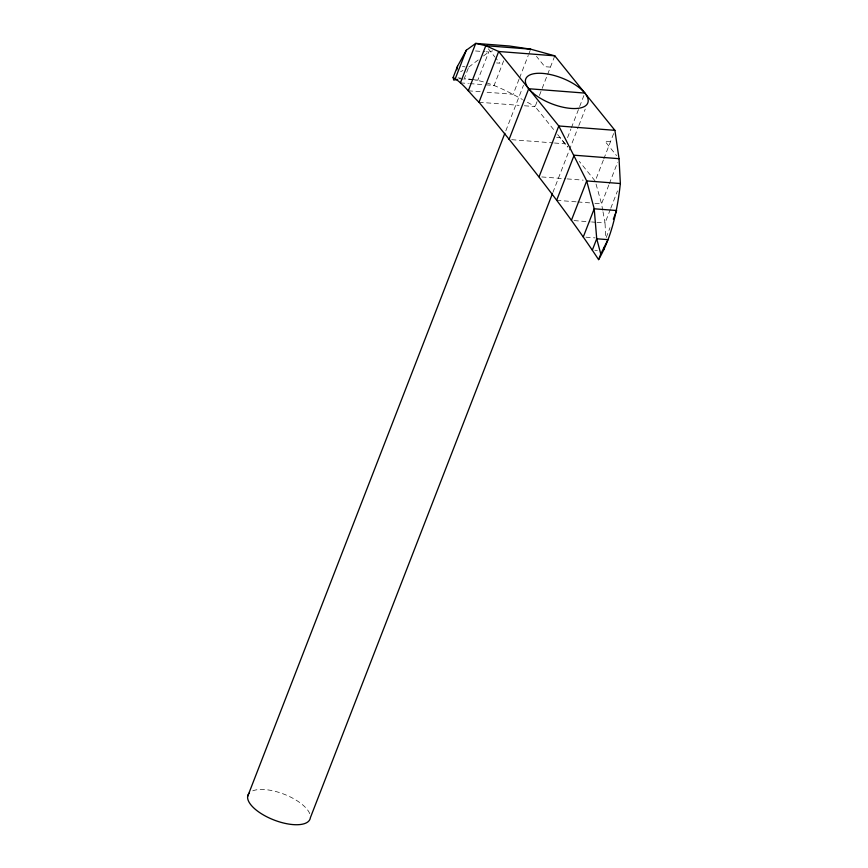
<?xml version="1.0" encoding="UTF-8"?>
<svg xmlns="http://www.w3.org/2000/svg" width="868" height="868" viewBox="0 0 868 868"><rect width="100%" height="100%" fill="white"/><g stroke="black" fill="none" stroke-linecap="round" stroke-linejoin="round"><path stroke-width="0.65" stroke-dasharray="4.34 3.25" d="M468.253 68.355L464.358 78.38L470.478 79.205M503.657 60.814L494.087 85.487L484.659 84.749M519.021 79.248L513.183 94.287L485.462 92.138M519.509 78.001L528.254 55.444M528.742 54.185L530.196 50.431M505.838 130.797L523.469 85.324M537.032 101.654L535.111 106.59L554.316 130.384M539.419 95.491L554.316 57.093M567.563 137.643L570.927 128.985M571.404 127.748L583.893 95.556M552.883 192.49L578.359 126.804M578.847 125.545L585.216 109.129M603.347 160.113L595.209 181.076L579.357 161.426M603.824 158.877L613.926 132.837M608.837 184.993L601.546 203.796L602.707 210.197M609.314 183.745L617.582 162.435M610.312 209.438L605.05 223.011L605.723 238.722M610.79 208.201L617.484 190.938M606.2 237.496L610.009 227.687M468.731 67.107L478.214 59.946M483.476 55.964L488.749 51.982L492.623 50.865M460.582 71.773L462.915 70.438M475.545 50.962L484.789 51.679M486.102 51.776L488.749 51.982L477.812 80.181L464.608 79.162M496.561 62.941L499.925 63.201L495.769 58.058M550.42 67.118L544.811 66.684L536.5 56.387M462.503 66.619L464.998 66.814M458.13 77.903L460.615 78.087M459.324 78.749L463.284 79.053M460.42 82.872L468.503 83.502M469.848 83.61L483.313 84.652M468.297 90.804L480.178 91.726M479.006 102.24L519.086 105.353M524.424 105.766L535.111 106.59L523.578 100.113M556.659 137.426L560.023 137.686L567.498 146.963M610.519 141.603L604.909 141.169L616.551 155.589M511.719 139.694L553.144 142.905M554.478 143.003L565.166 143.838M541.773 176.942L565.817 178.797M567.151 178.906L583.188 180.143M556.648 200.313L576.46 201.853M577.773 201.951L589.654 202.873M594.938 203.286L601.546 203.796L595.915 183.604M574.073 220.602L590.229 221.861M591.575 221.958L595.622 222.273M596.967 222.382L605.05 223.011L602.945 211.477M585.922 237.181L595.166 237.897M594.851 250.244L597.347 250.44M471.693 79.368C489.845 81.95 506.521 90.717 522.417 99.473M557.647 134.529L567.672 146.942M488.293 48.782L494.934 57.028M252.74 790.835A33.266 13.845 21.2 0 1 284.878 794.524A33.266 13.845 21.2 0 1 309.757 813.717"/><path stroke-width="1.3" d="M620.36 183.528C617.463 209.731 611.929 236.595 598.605 259.63C562.29 204.577 520.702 153.245 479.006 102.24C470.391 94.167 463.49 83.415 453.139 77.512L457.512 66.239L466.3 50.246L475.729 43.4L509.397 46.004L530.684 49.172L554.804 55.834L614.902 130.33L619.036 158.681L620.36 183.528L586.692 180.924L558.786 125.979L498.688 51.494L485.798 45.7L475.729 43.4L460.42 82.872M603.792 249.702L604.226 247.261M456.828 69.755L457.512 66.239M455.364 78.445L466.3 50.246M468.297 90.804L485.798 45.7L530.684 49.172M479.006 102.24L498.688 51.494L554.804 55.834M247.64 796.455L504.851 133.325M509.049 139.488L528.731 88.731L584.848 93.082M539.104 176.736L558.786 125.979L614.902 130.33M552.384 193.748L310.364 817.732A33.266 13.845 21.2 0 1 273.138 819.663A33.266 13.845 21.2 0 1 249.181 793.168M556.648 200.313L574.149 155.198L619.036 158.681M571.383 220.396L586.692 180.924L594.211 208.787L596.728 238.776L600.786 253.988L598.605 259.63M583.274 236.975L594.211 208.787L616.66 210.523L613.329 219.105M592.356 250.06L596.728 238.776L607.947 239.644L600.786 253.988M457.718 79.444L453.736 80.084L453.139 77.512M533.353 93.343A33.266 13.845 21.2 0 0 586.616 104.833A33.266 13.845 21.2 0 0 550.41 74.561A33.266 13.845 21.2 0 0 533.353 93.343"/></g></svg>
